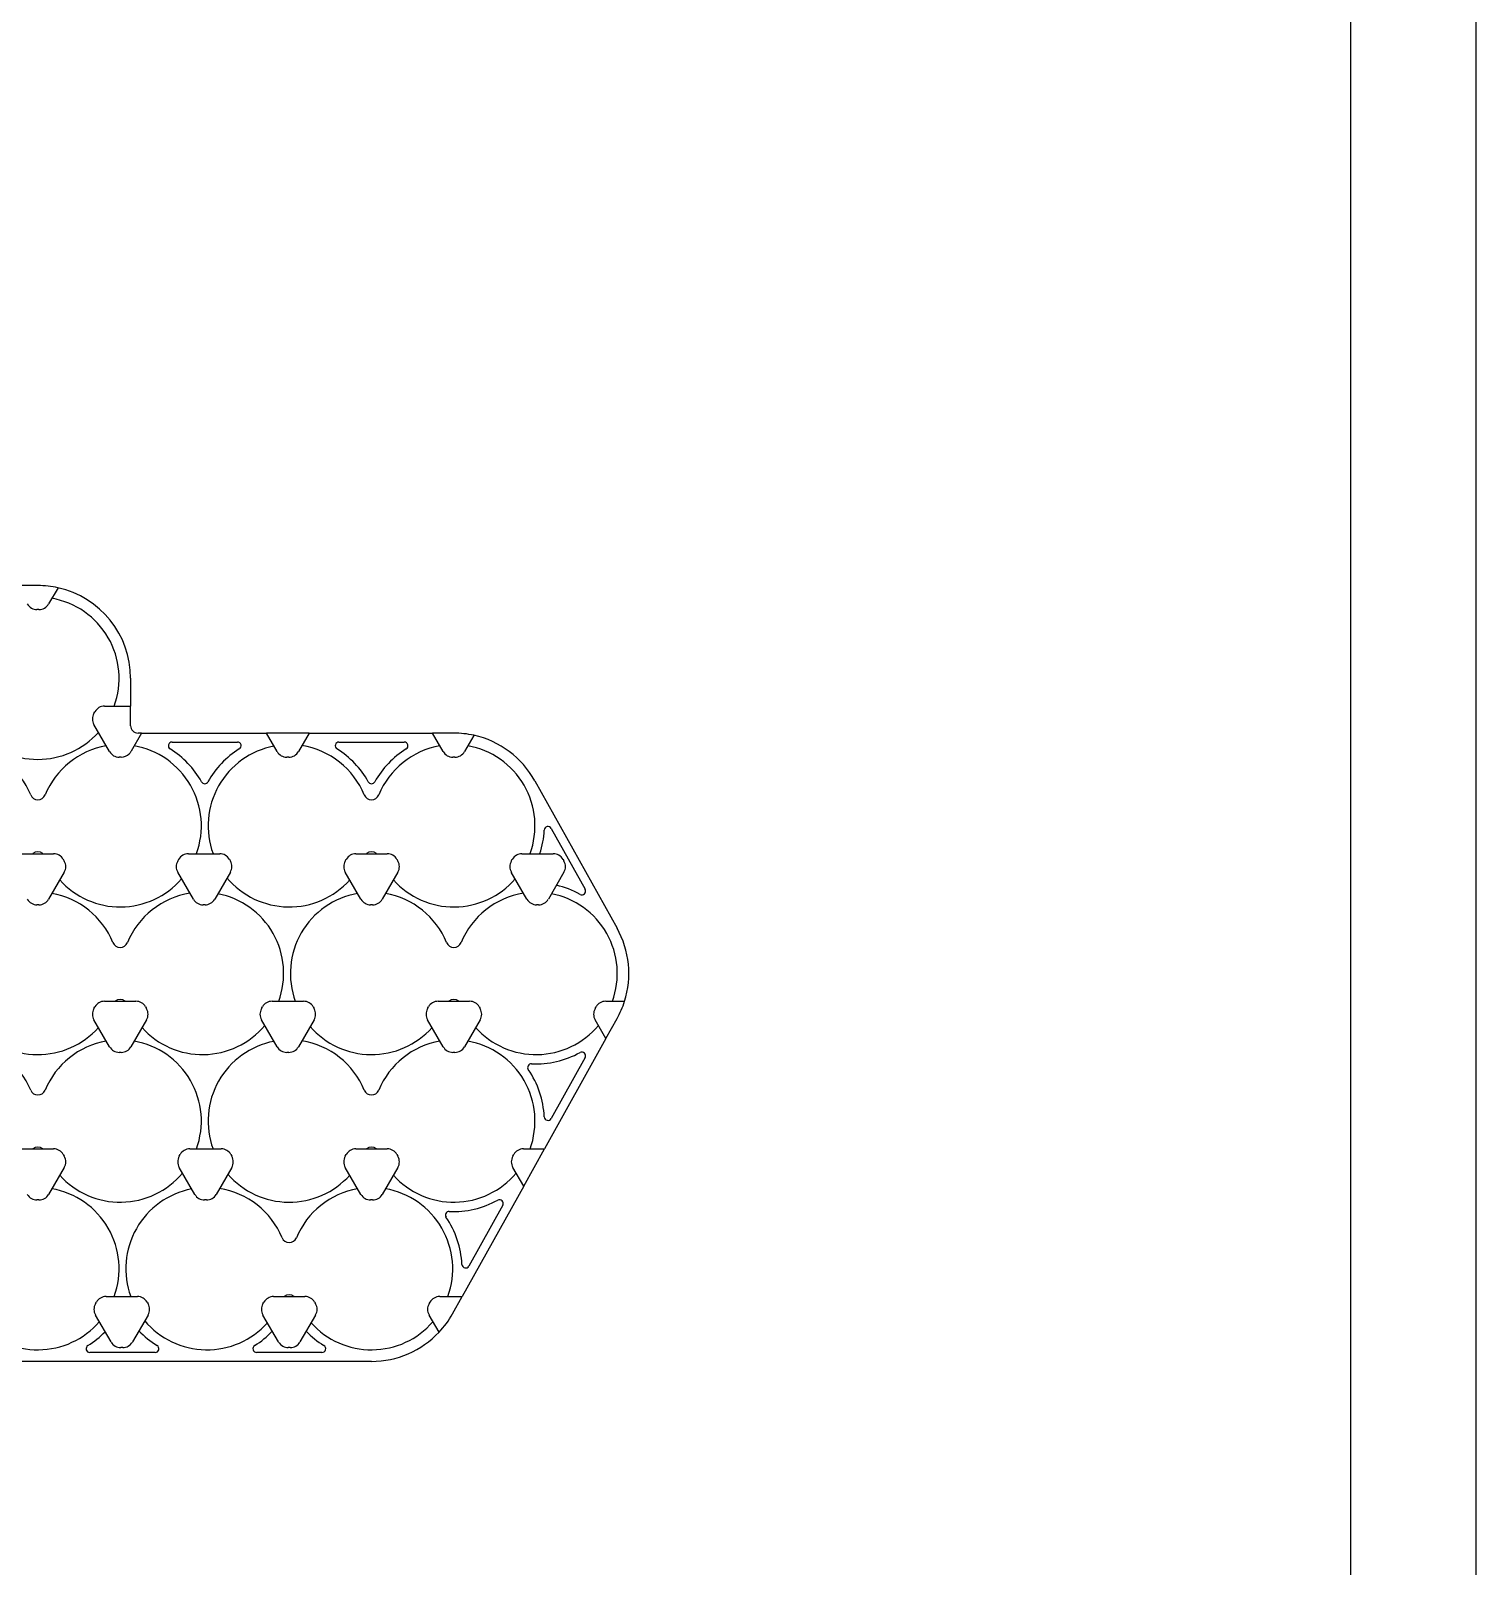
# Model space of a CAD drawing. Header units: millimetres. Extents: x -23 to 977, y -26 to 681.
# Drawn here: x 783.4 to 977.5, y 180 to 386.3 of the extents above; entities that cross this region are included whole.
import ezdxf

# ---------------------------------------------------------------- set-up
doc = ezdxf.new("R2010")
doc.units = ezdxf.units.MM

# ---------------------------------------------------------------- blocks, each defined once
blk = doc.blocks.new('新块')
at = {"color": 5}
blk.add_lwpolyline([(-242.214, -177.073), (213.922, -177.073), (213.922, 145.447), (-242.214, 145.447)], close=True, dxfattribs=at)
at = {"color": 6}
blk.add_lwpolyline([(-203.818, -169.394), (206.243, -169.394), (206.243, 137.768), (-203.818, 137.768)], close=True, dxfattribs=at)

msp = doc.modelspace()

# ---------------------------------------------------------------- linework, layer by layer
for p, q in [((784.35, 311.76), (781.49, 311.76)), ((787.05, 311.47), (785.79, 309.29)), ((784.49, 308.54), (784.22, 308.54)), ((796.8, 299.31), (796.8, 295.57)), ((793.3, 295.57), (796.8, 295.57)), ((796.8, 292.94), (796.8, 295.57)), ((791.87, 294.59), (792, 294.82)), ((793.97, 289.46), (791.87, 293.09)), ((798.27, 291.94), (796.87, 289.52)), ((798.27, 291.94), (797.8, 291.94)), ((798.27, 291.94), (815.04, 291.94)), ((820.77, 291.94), (815.04, 291.94)), ((816.47, 289.46), (815.04, 291.94)), ((820.77, 291.94), (819.34, 289.46)), ((820.77, 291.94), (837.34, 291.94)), ((840.2, 291.94), (837.34, 291.94)), ((838.77, 289.46), (837.34, 291.94)), ((842.9, 291.64), (841.64, 289.46)), ((796.87, 289.52), (796.84, 289.46)), ((802.37, 290.74), (811.14, 290.74)), ((824.77, 290.74), (833.54, 290.74)), ((795.54, 288.71), (795.27, 288.71)), ((818.04, 288.71), (817.77, 288.71)), ((840.34, 288.71), (840.07, 288.71)), ((851.08, 285.55), (862.13, 265.72)), ((853.28, 279.14), (857.84, 270.96)), ((782.25, 275.74), (786.46, 275.74)), ((787.76, 274.99), (787.89, 274.76)), ((803.12, 274.76), (803.25, 274.99)), ((804.55, 275.74), (808.76, 275.74)), ((810.06, 274.99), (810.19, 274.76)), ((825.62, 274.76), (825.75, 274.99)), ((827.05, 275.74), (831.26, 275.74)), ((832.56, 274.99), (832.69, 274.76)), ((847.92, 274.76), (848.05, 274.99)), ((849.35, 275.74), (853.56, 275.74)), ((854.86, 274.99), (854.99, 274.76)), ((787.89, 273.26), (785.79, 269.63)), ((805.22, 269.63), (803.12, 273.26)), ((810.19, 273.26), (808.09, 269.63)), ((827.72, 269.63), (825.62, 273.26)), ((832.69, 273.26), (830.59, 269.63)), ((850.02, 269.63), (847.92, 273.26)), ((854.99, 273.26), (852.89, 269.63)), ((784.49, 268.88), (784.22, 268.88)), ((806.79, 268.88), (806.52, 268.88)), ((829.29, 268.88), (829.02, 268.88)), ((851.59, 268.88), (851.32, 268.88)), ((793.3, 255.92), (797.51, 255.92)), ((815.8, 255.92), (820.01, 255.92)), ((838.1, 255.92), (842.31, 255.92)), ((860.6, 255.92), (863.13, 255.92)), ((791.87, 254.93), (792, 255.16)), ((798.81, 255.16), (798.94, 254.93)), ((814.37, 254.93), (814.5, 255.16)), ((821.31, 255.16), (821.44, 254.93)), ((836.67, 254.93), (836.8, 255.16)), ((843.61, 255.16), (843.74, 254.93)), ((859.17, 254.93), (859.3, 255.16)), ((793.97, 249.8), (791.87, 253.43)), ((798.94, 253.43), (796.84, 249.8)), ((816.47, 249.8), (814.37, 253.43)), ((821.44, 253.43), (819.34, 249.8)), ((838.77, 249.8), (836.67, 253.43)), ((843.74, 253.43), (841.64, 249.8)), ((860.63, 250.91), (859.17, 253.43)), ((860.63, 250.91), (862.13, 253.6)), ((860.63, 250.91), (852.37, 236.09)), ((795.54, 249.06), (795.27, 249.06)), ((818.04, 249.06), (817.77, 249.06)), ((840.34, 249.06), (840.07, 249.06)), ((857.84, 248.36), (853.28, 240.18)), ((782.25, 236.09), (786.46, 236.09)), ((787.76, 235.33), (787.89, 235.1)), ((803.32, 235.1), (803.45, 235.33)), ((804.75, 236.09), (808.96, 236.09)), ((810.26, 235.33), (810.39, 235.1)), ((825.62, 235.1), (825.75, 235.33)), ((827.05, 236.09), (831.26, 236.09)), ((832.56, 235.33), (832.69, 235.1)), ((848.12, 235.1), (848.25, 235.33)), ((849.55, 236.09), (852.37, 236.09)), ((849.58, 231.08), (852.37, 236.09)), ((787.89, 233.6), (785.79, 229.97)), ((805.42, 229.97), (803.32, 233.6)), ((810.39, 233.6), (808.29, 229.97)), ((827.72, 229.97), (825.62, 233.6)), ((832.69, 233.6), (830.59, 229.97)), ((849.58, 231.08), (848.12, 233.6)), ((849.58, 231.08), (841.32, 216.26)), ((784.49, 229.23), (784.22, 229.23)), ((806.99, 229.23), (806.72, 229.23)), ((829.29, 229.23), (829.02, 229.23)), ((846.79, 228.53), (842.23, 220.35)), ((792.07, 215.27), (792.2, 215.5)), ((793.5, 216.26), (797.71, 216.26)), ((799.01, 215.5), (799.14, 215.27)), ((814.57, 215.27), (814.7, 215.5)), ((816, 216.26), (820.21, 216.26)), ((821.51, 215.5), (821.64, 215.27)), ((836.87, 215.27), (837, 215.5)), ((838.3, 216.26), (841.32, 216.26)), ((840.03, 213.94), (841.32, 216.26)), ((794.17, 210.15), (792.07, 213.77)), ((799.14, 213.77), (797.04, 210.15)), ((816.67, 210.15), (814.57, 213.77)), ((821.64, 213.77), (819.54, 210.15)), ((838.21, 211.46), (836.87, 213.77)), ((800.09, 208.75), (791.32, 208.75)), ((795.74, 209.4), (795.47, 209.4)), ((822.49, 208.75), (813.72, 208.75)), ((818.24, 209.4), (817.97, 209.4)), ((829.15, 207.55), (672.65, 207.55))]:
    msp.add_line(p, q)
for centre, radius, start, end in [((784.35, 299.31), 12.45, 77.502, 90), ((784.35, 299.31), 10.9, 339.9249, 80.1043), ((784.35, 299.31), 12.45, 0, 77.502), ((784.22, 310.04), 1.5, 210.0864, 270), ((784.49, 310.04), 1.5, 270, 329.9136), ((793.3, 294.07), 1.5, 90, 150.1728), ((793.17, 293.84), 1.5, 150.1728, 210.0864), ((797.8, 292.94), 1, 180, 270), ((784.35, 299.31), 10.9, 221.6558, 318.1687), ((840.2, 279.49), 12.45, 77.5027, 90), ((840.2, 279.49), 12.45, 29.1294, 77.5027), ((773.3, 279.49), 10.9, 22.3789, 80.2832), ((795.4, 279.49), 10.9, 99.8945, 157.6211), ((795.27, 290.21), 1.5, 210.0864, 270), ((795.54, 290.21), 1.5, 270, 314.7593), ((795.4, 279.49), 10.9, 339.9277, 80.1051), ((802.37, 290.24), 0.5, 90, 238.1902), ((795.7, 279.49), 12.15, 29.13, 58.1902), ((817.8, 279.49), 12.15, 121.8098, 150.87), ((818.1, 279.49), 10.9, 100.8611, 200.0723), ((811.14, 290.24), 0.5, 301.8098, 90), ((817.77, 290.21), 1.5, 210.0864, 270), ((818.04, 290.21), 1.5, 270, 329.9136), ((818.1, 279.49), 10.9, 22.3789, 81.0774), ((824.77, 290.24), 0.5, 90, 238.1902), ((818.1, 279.49), 12.15, 29.13, 58.1902), ((840.2, 279.49), 12.15, 121.8098, 150.87), ((840.2, 279.49), 10.9, 99.8949, 157.6211), ((833.54, 290.24), 0.5, 301.8098, 90), ((840.07, 290.21), 1.5, 210.0864, 270), ((840.34, 290.21), 1.5, 270, 329.9136), ((840.2, 279.49), 10.9, 339.9277, 80.1051), ((806.75, 285.64), 0.5, 209.13, 330.87), ((829.15, 285.64), 0.5, 209.13, 330.87), ((784.35, 284.04), 1.05, 202.3789, 337.6211), ((829.15, 284.04), 1.05, 202.3789, 337.6211), ((840.2, 279.49), 12.15, 342.0675, 357.3196), ((852.84, 278.89), 0.5, 29.1294, 177.3196), ((784.35, 274.94), 1.05, 50.3774, 129.6226), ((786.46, 274.24), 1.5, 29.8272, 90), ((786.59, 274.01), 1.5, 329.9136, 29.8272), ((804.42, 274.01), 1.5, 150.1728, 210.0864), ((804.55, 274.24), 1.5, 90, 150.1728), ((808.76, 274.24), 1.5, 29.8272, 90), ((808.89, 274.01), 1.5, 329.9136, 29.8272), ((826.92, 274.01), 1.5, 150.1728, 210.0864), ((827.05, 274.24), 1.5, 90, 150.1728), ((829.15, 274.94), 1.05, 50.3774, 129.6226), ((831.26, 274.24), 1.5, 29.8272, 90), ((831.39, 274.01), 1.5, 329.9136, 29.8272), ((849.22, 274.01), 1.5, 150.1728, 210.0864), ((849.35, 274.24), 1.5, 90, 150.1728), ((853.56, 274.24), 1.5, 29.8272, 90), ((853.69, 274.01), 1.5, 329.9136, 29.8272), ((795.4, 279.49), 10.9, 221.8316, 319.128), ((818.1, 279.49), 10.9, 219.9069, 318.1684), ((840.2, 279.49), 10.9, 221.8316, 319.128), ((784.35, 259.66), 10.9, 22.3789, 80.1051), ((806.45, 259.66), 10.9, 98.9226, 157.6211), ((806.45, 259.66), 10.9, 339.926, 79.1389), ((829.15, 259.66), 10.9, 99.8949, 200.074), ((829.15, 259.66), 10.9, 22.3789, 80.1051), ((851.25, 259.66), 10.9, 98.9226, 157.6211), ((851.25, 259.66), 10.9, 339.926, 79.1389), ((851.25, 259.66), 12.15, 60.9393, 77.0955), ((857.4, 270.71), 0.5, 240.9393, 29.1294), ((784.22, 270.38), 1.5, 210.0864, 270), ((784.49, 270.38), 1.5, 270, 329.9136), ((806.52, 270.38), 1.5, 210.0864, 270), ((806.79, 270.38), 1.5, 270, 329.9136), ((829.02, 270.38), 1.5, 210.0864, 270), ((829.29, 270.38), 1.5, 270, 329.9136), ((851.32, 270.38), 1.5, 210.0864, 270), ((851.59, 270.38), 1.5, 270, 329.9136), ((851.25, 259.66), 12.45, 342.5123, 29.1294), ((795.4, 264.21), 1.05, 202.3789, 337.6211), ((840.2, 264.21), 1.05, 202.3789, 337.6211), ((793.3, 254.42), 1.5, 90, 150.1728), ((795.4, 255.11), 1.05, 50.3525, 129.6475), ((797.51, 254.42), 1.5, 29.8272, 90), ((815.8, 254.42), 1.5, 90, 150.1728), ((820.01, 254.42), 1.5, 29.8272, 90), ((838.1, 254.42), 1.5, 90, 150.1728), ((840.2, 255.11), 1.05, 50.3525, 129.6475), ((842.31, 254.42), 1.5, 29.8272, 90), ((860.6, 254.42), 1.5, 90, 150.1728), ((851.25, 259.66), 12.45, 330.8706, 342.5123), ((793.17, 254.18), 1.5, 150.1728, 210.0864), ((797.64, 254.18), 1.5, 329.9136, 29.8272), ((815.67, 254.18), 1.5, 150.1728, 210.0864), ((820.14, 254.18), 1.5, 329.9136, 29.8272), ((837.97, 254.18), 1.5, 150.1728, 210.0864), ((842.44, 254.18), 1.5, 329.9136, 29.8272), ((860.47, 254.18), 1.5, 150.1728, 210.0864), ((784.35, 259.66), 10.9, 220.8728, 318.1676), ((806.45, 259.66), 10.9, 221.8324, 320.0923), ((829.15, 259.66), 10.9, 220.8728, 318.1676), ((851.25, 259.66), 10.9, 221.8324, 320.0923), ((773.3, 239.83), 10.9, 22.3789, 81.0766), ((795.4, 239.83), 10.9, 99.8957, 157.6211), ((795.27, 250.56), 1.5, 210.0864, 270), ((795.54, 250.56), 1.5, 270, 329.9136), ((795.4, 239.83), 10.9, 339.926, 80.1043), ((818.1, 239.83), 10.9, 100.8619, 200.074), ((817.77, 250.56), 1.5, 210.0864, 270), ((818.04, 250.56), 1.5, 270, 329.9136), ((818.1, 239.83), 10.9, 22.3789, 81.0766), ((840.2, 239.83), 10.9, 99.8957, 157.6211), ((840.07, 250.56), 1.5, 210.0864, 270), ((840.34, 250.56), 1.5, 270, 329.9136), ((840.2, 239.83), 10.9, 339.926, 80.1043), ((851.25, 259.66), 12.15, 267.0738, 299.0607), ((857.4, 248.6), 0.5, 330.8706, 119.0607), ((850.61, 247.02), 0.5, 87.0738, 214.6673), ((840.2, 239.83), 12.15, 2.6804, 34.6673), ((784.35, 244.38), 1.05, 202.3789, 337.6211), ((829.15, 244.38), 1.05, 202.3789, 337.6211), ((852.84, 240.42), 0.5, 182.6804, 330.8706), ((784.35, 235.28), 1.05, 50.3525, 129.6475), ((786.46, 234.59), 1.5, 29.8272, 90), ((804.75, 234.59), 1.5, 90, 150.1728), ((808.96, 234.59), 1.5, 29.8272, 90), ((827.05, 234.59), 1.5, 90, 150.1728), ((829.15, 235.28), 1.05, 50.3525, 129.6475), ((831.26, 234.59), 1.5, 29.8272, 90), ((849.55, 234.59), 1.5, 90, 150.1728), ((786.59, 234.35), 1.5, 329.9136, 29.8272), ((804.62, 234.35), 1.5, 150.1728, 210.0864), ((809.09, 234.35), 1.5, 329.9136, 29.8272), ((826.92, 234.35), 1.5, 150.1728, 210.0864), ((831.39, 234.35), 1.5, 329.9136, 29.8272), ((849.42, 234.35), 1.5, 150.1728, 210.0864), ((795.4, 239.83), 10.9, 221.8324, 320.0923), ((818.1, 239.83), 10.9, 220.8728, 318.1676), ((840.2, 239.83), 10.9, 221.8324, 320.0923), ((784.22, 230.73), 1.5, 210.0864, 270), ((784.49, 230.73), 1.5, 270, 329.9136), ((784.35, 220), 10.9, 339.926, 80.1043), ((807.05, 220), 10.9, 100.8619, 200.074), ((806.72, 230.73), 1.5, 210.0864, 270), ((806.99, 230.73), 1.5, 270, 329.9136), ((807.05, 220), 10.9, 22.3789, 81.0766), ((829.15, 220), 10.9, 99.8957, 157.6211), ((829.02, 230.73), 1.5, 210.0864, 270), ((829.29, 230.73), 1.5, 270, 329.9136), ((829.15, 220), 10.9, 339.926, 80.1043), ((840.2, 239.83), 12.15, 267.0738, 299.0607), ((846.35, 228.77), 0.5, 330.8706, 119.0607), ((839.56, 227.19), 0.5, 87.0738, 214.6673), ((829.15, 220), 12.15, 2.6804, 34.6673), ((818.1, 224.55), 1.05, 202.3789, 337.6211), ((841.79, 220.59), 0.5, 182.6804, 330.8706), ((793.37, 214.53), 1.5, 150.1728, 210.0864), ((793.5, 214.76), 1.5, 90, 150.1728), ((797.71, 214.76), 1.5, 29.8272, 90), ((797.84, 214.53), 1.5, 329.9136, 29.8272), ((815.87, 214.53), 1.5, 150.1728, 210.0864), ((816, 214.76), 1.5, 90, 150.1728), ((818.1, 215.45), 1.05, 50.3525, 129.6475), ((820.21, 214.76), 1.5, 29.8272, 90), ((820.34, 214.53), 1.5, 329.9136, 29.8272), ((838.17, 214.53), 1.5, 150.1728, 210.0864), ((838.3, 214.76), 1.5, 90, 150.1728), ((784.35, 220), 10.9, 221.8324, 319.1272), ((807.05, 220), 10.9, 219.9077, 318.1676), ((829.15, 220), 10.9, 221.8324, 319.1272), ((829.15, 220), 12.45, 316.6826, 330.8706), ((784.65, 220), 12.15, 301.8098, 315.8288), ((806.75, 220), 12.15, 223.3216, 238.1902), ((807.05, 220), 12.15, 301.8098, 316.2532), ((829.15, 220), 12.15, 223.7468, 238.1902), ((829.15, 220), 12.45, 270, 316.6826), ((791.32, 209.25), 0.5, 121.8098, 270), ((795.47, 210.9), 1.5, 210.0864, 270), ((795.74, 210.9), 1.5, 270, 329.9136), ((800.09, 209.25), 0.5, 270, 58.1902), ((813.72, 209.25), 0.5, 121.8098, 270), ((817.97, 210.9), 1.5, 210.0864, 270), ((818.24, 210.9), 1.5, 270, 329.9136), ((822.49, 209.25), 0.5, 270, 58.1902)]:
    msp.add_arc(centre, radius, start, end)
msp.add_open_spline([(796.84, 289.46), (796.77, 289.35), (796.69, 289.24), (796.59, 289.15)], degree=3)

# ---------------------------------------------------------------- block references
at = {"color": 3, "xscale": 2.1923301712494, "yscale": 2.1923301712494, "zscale": 2.1923301712494}
msp.add_blockref('新块', (508.51, 361.95), dxfattribs=at)

doc.saveas('drawing.dxf')
